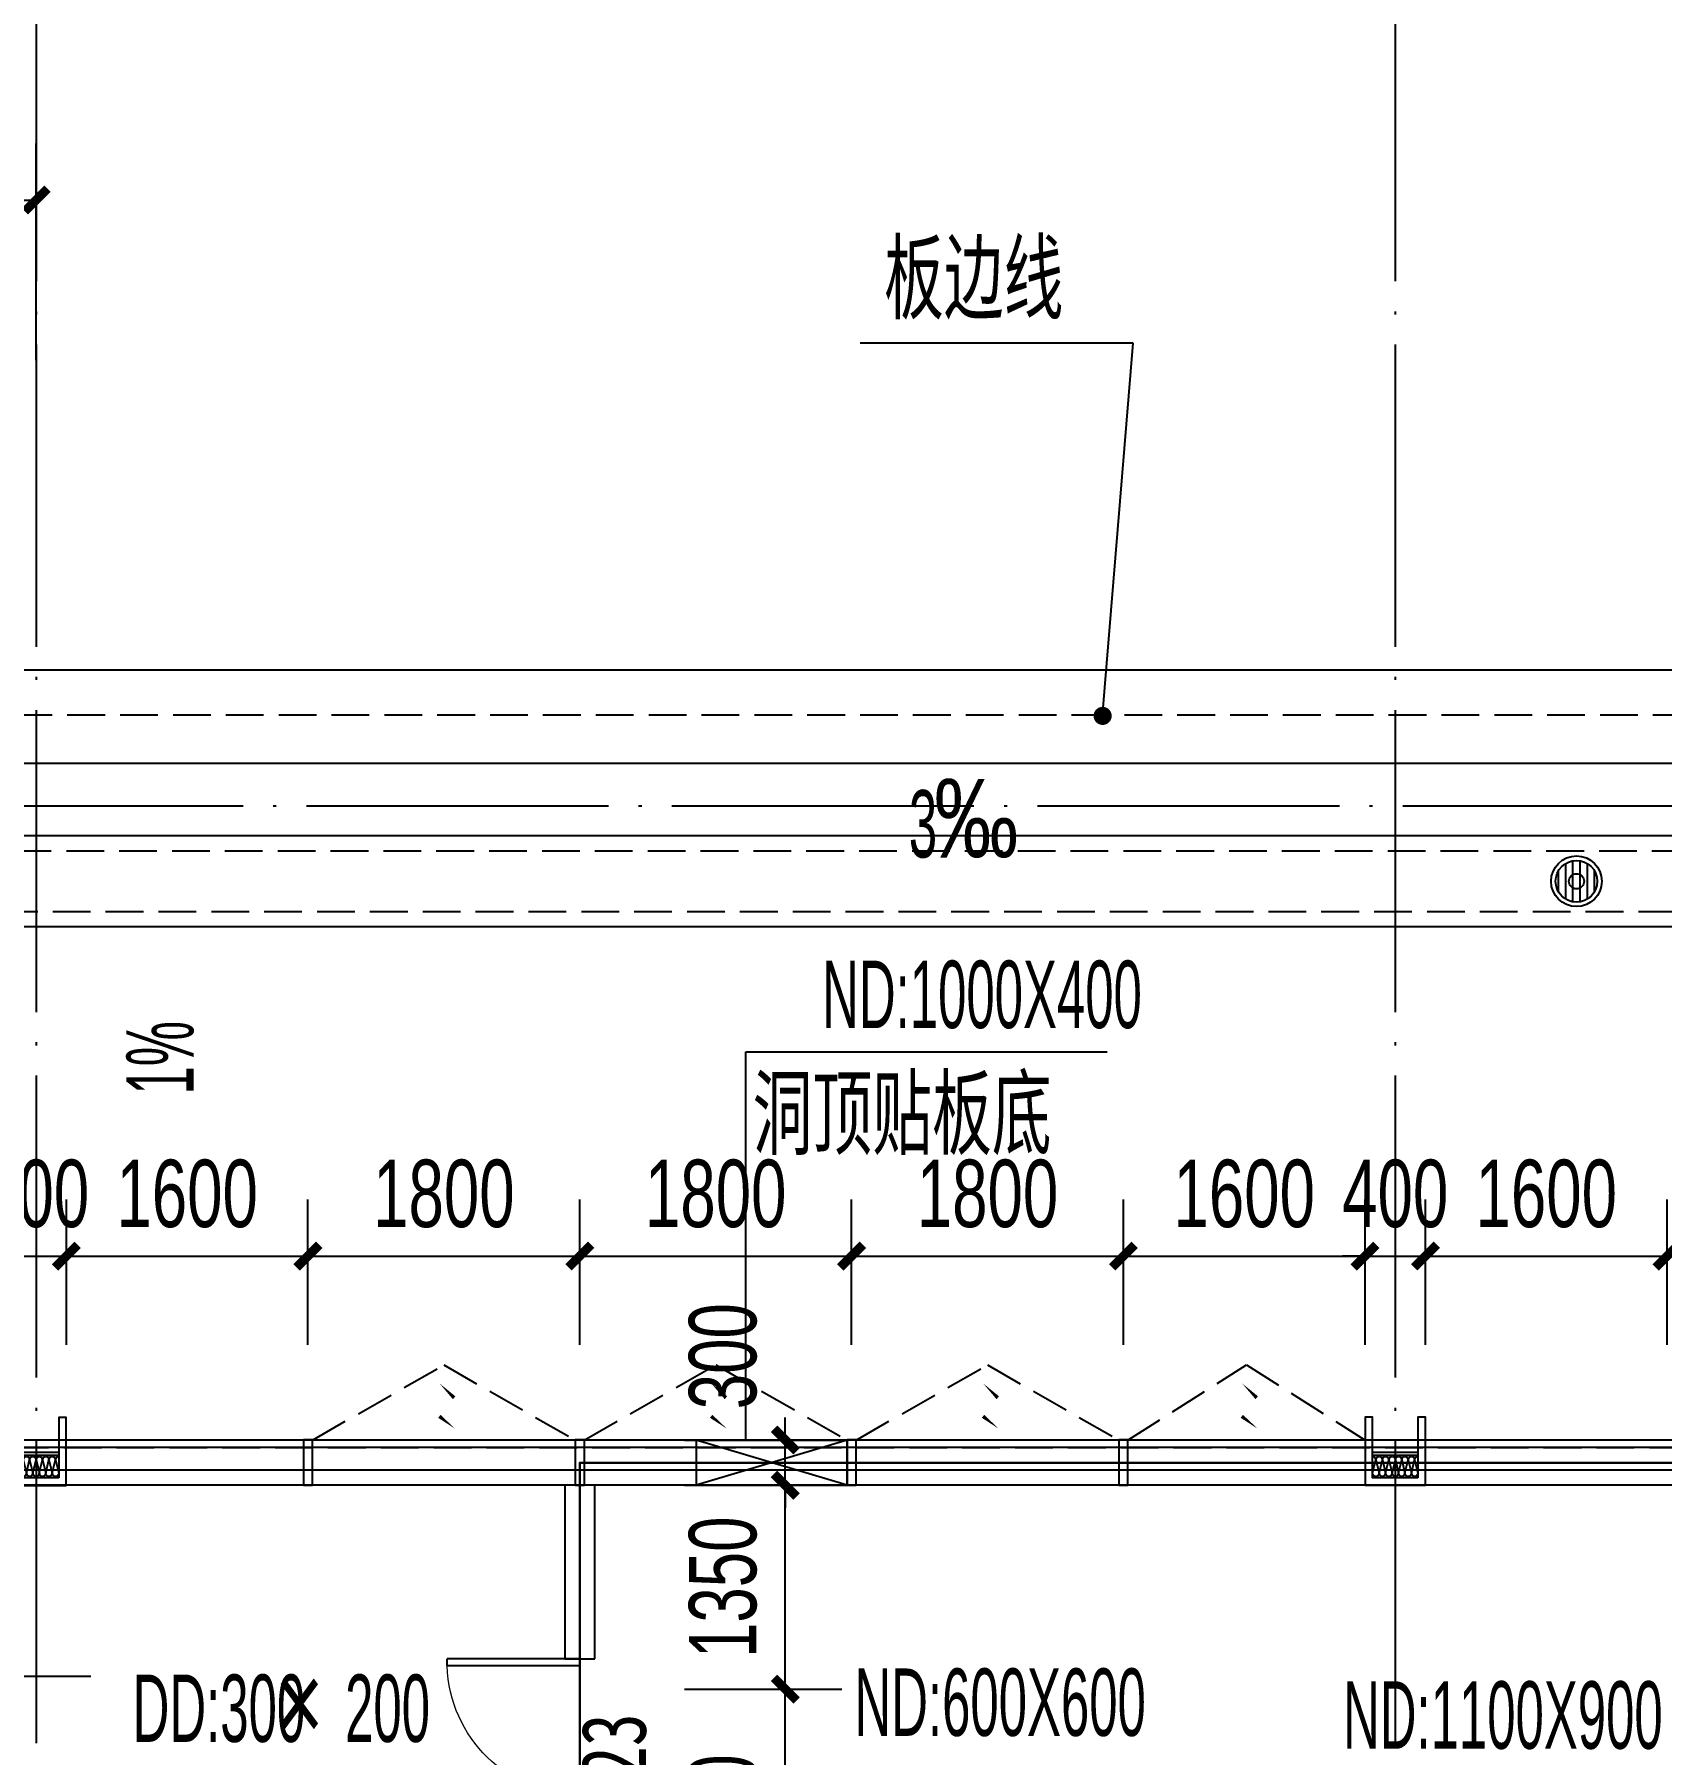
# Model space of a CAD drawing. Extents: x -409435 to 356702, y -107829 to 330904.
# Drawn here: x 32389 to 43164, y 108517 to 119908 of the extents above; entities that cross this region are included whole.
import ezdxf
from ezdxf.xclip import XClip

# ---------------------------------------------------------------- set-up
doc = ezdxf.new("R2010")
doc.units = 0
doc.header["$LTSCALE"] = 1000
doc.header["$MEASUREMENT"] = 0
doc.header["$XCLIPFRAME"] = 0
for name, pattern in [('104-14# 核心筒$0$DOTE', [2.42, 2, -0.2, 0.02, -0.2]), ('14#楼幕墙$0$DASH', [0.35, 0.25, -0.1]), ('X-104 14#平面$0$$0$DASH', [0.35, 0.25, -0.1]), ('X-104 14#平面$0$DASH', [0.35, 0.25, -0.1])]:
    doc.linetypes.add(name, pattern=pattern)
for name, color, linetype in [('01-标注_尺寸', 124, 'Continuous'), ('01-标注_符号', 200, 'Continuous'), ('02-TEXT_标注', 130, 'Continuous'), ('104-14# 核心筒$0$A_AXIS-轴线', 36, '104-14# 核心筒$0$DOTE'), ('14#楼幕墙$0$A-C_玻璃幕墙', 140, 'Continuous'), ('14#楼幕墙$0$A-C_窗', 140, 'Continuous'), ('X-104 14#平面$0$01-标注_符号', 200, 'Continuous'), ('X-104 14#平面$0$02-TEXT_标注', 130, 'Continuous'), ('X-104 14#平面$0$02-TEXT_门窗', 151, 'Continuous'), ('X-104 14#平面$0$A-C_玻璃幕墙', 140, 'Continuous'), ('X-104 14#平面$0$A-C_门', 150, 'Continuous'), ('X-104 14#平面$0$A-O_分水线', 127, 'Continuous'), ('X-104 14#平面$0$A-O_屋面', 201, 'Continuous'), ('X-104 14#平面$0$A-O_散水', 134, 'Continuous'), ('X-104 14#平面$0$A-TECH_暖通', 6, 'Continuous'), ('X-104 14#平面$0$A-TECH_结构', 21, 'Continuous'), ('X-104 14#平面$0$A_STR-砌块墙', 121, 'Continuous'), ('建-标注-文本', 254, 'Continuous'), ('建-标注-索引', 75, 'Continuous')]:
    doc.layers.add(name, color=color, linetype=linetype)
doc.layers.add('X-104 14#平面$0$000套内', color=226, linetype='Continuous', lineweight=30, plot=False)
doc.styles.add('_TCH_DIM', font='ros.shx', dxfattribs={"width": 0.8, "height": 2, "bigfont": 'jd.shx'})
doc.styles.add('_TCH_DIM_T3', font='ros.shx', dxfattribs={"width": 0.705882, "bigfont": 'jd.shx'})
doc.styles.add('X-104 14#平面$0$_TCH_DIM', font='ros.shx', dxfattribs={"width": 0.8, "bigfont": 'jd.shx'})
doc.styles.add('X-104 14#平面$0$_TCH_WINDOW', font='STXIHEI_0.TTF', dxfattribs={"width": 0.75, "height": 3.5})
doc.dimstyles.new('_TCH_ARCH&&150', dxfattribs={"dimtxt": 446.25, "dimasz": 150, "dimexe": 375, "dimexo": 450, "dimgap": 189.375, "dimtad": 1, "dimdec": 0, "dimzin": 0, "dimdsep": 46, "dimtxsty": '_TCH_DIM_T3', "dimblk": 'ARCHTICK', "dimcen": 0.09, "dimclrt": 7, "dimazin": 2, "dimtfac": 1, "dimtdec": 0, "dimtix": 1, "dimtmove": 2, "dimatfit": 3, "dimfxl": 0, "dimtolj": 1, "dimtzin": 0, "dimarcsym": 0})

# ---------------------------------------------------------------- blocks, each defined once
blk = doc.blocks.new('14#楼幕墙$0$A$C678332E3')
blk.add_lwpolyline([(0, 0), (60, 0), (60, 300), (0, 300)], close=True)
blk = doc.blocks.new('14#楼幕墙$0$$LinePat$岩棉板')
at = {"color": 0}
for p, q in [((0, -17), (12, -67)), ((12, -67), (24, -17))]:
    blk.add_line(p, q, dxfattribs=at)
for centre, start, end in [((12, -17), 0, 180), ((0, -67), 270, 0), ((24, -67), 180, 270)]:
    blk.add_arc(centre, 12, start, end, dxfattribs=at)
at = {"layer": 'Defpoints'}
blk.add_point((0, 0.1), dxfattribs=at)
at = {"layer": 'Defpoints', "color": 0}
blk.add_point((24, -84), dxfattribs=at)
blk = doc.blocks.new('*U485')
blk.add_lwpolyline([(300, 0), (0, 0), (0, 150), (300, 150)], close=True)
at = {"color": 8, "xscale": -1.785714284225998, "yscale": 1.782568518697715, "zscale": 1.782568518697715, "rotation": 180}
for p in [(0, 0), (43, 0), (86, 0), (129, 0), (171, 0), (214, 0), (257, 0)]:
    blk.add_blockref('14#楼幕墙$0$$LinePat$岩棉板', p, dxfattribs=at)
blk = doc.blocks.new('14#楼幕墙$0$A$C07E80D9E')
blk.add_lwpolyline([(-350, -50), (-50, -50), (-50, -450), (0, -450), (0, 0), (-400, 0), (-400, -450), (-350, -450)], close=True)
for points in [[(-50, -200), (-350, -200)], [(-50, -220), (-350, -220)]]:
    blk.add_lwpolyline(points)
at = {"layer": '14#楼幕墙$0$A-C_玻璃幕墙', "rotation": 180}
blk.add_blockref('*U485', (-50, -50), dxfattribs=at)
blk = doc.blocks.new('14#楼幕墙$0$A$C09283E46')
for name, p, rotation in [('14#楼幕墙$0$A$C07E80D9E', (-7347, 22751), 177.5000000000001), ('14#楼幕墙$0$A$C678332E3', (-5379, 22666), 357.5000000000006), ('14#楼幕墙$0$A$C678332E3', (-3580, 22587), 357.5000000000006), ('14#楼幕墙$0$A$C678332E3', (-1782, 22509), 357.5000000000006), ('14#楼幕墙$0$A$C07E80D9E', (1645, 22359), 177.5000000000001), ('14#楼幕墙$0$A$C678332E3', (16, 22430), 357.5000000000006)]:
    blk.add_blockref(name, p, dxfattribs=dict(rotation=rotation))
blk = doc.blocks.new('14#楼幕墙$0$A$C22714246')
at = {"linetype": '14#楼幕墙$0$DASH'}
blk.add_lwpolyline([(1740, 497), (870, 0), (0, 497)], dxfattribs=at)
at = {"layer": '14#楼幕墙$0$A-C_玻璃幕墙', "color": 1}
blk.add_lwpolyline([(899, 122, 0, 25, 0), (802, 217, 0, 0, 0), (900, 340, 25, 0, 0), (796, 422, 0, 0, 0)], format="xyseb", dxfattribs=at)
blk = doc.blocks.new('14#楼幕墙$0$ccc')
at = {"linetype": '14#楼幕墙$0$DASH'}
blk.add_lwpolyline([(1570, 497), (785, 0), (0, 497)], dxfattribs=at)
at = {"layer": '14#楼幕墙$0$A-C_玻璃幕墙', "color": 1}
blk.add_lwpolyline([(814, 122, 0, 25, 0), (717, 217, 0, 0, 0), (816, 340, 25, 0, 0), (711, 422, 0, 0, 0)], format="xyseb", dxfattribs=at)
blk = doc.blocks.new('14#楼幕墙')
at = {"layer": '14#楼幕墙$0$A-C_玻璃幕墙'}
for p, q in [((86987, 110600), (8392, 110600)), ((37830, 110550), (30630, 110550)), ((44970, 110550), (37830, 110550)), ((37830, 110400), (30630, 110400)), ((44970, 110400), (37830, 110400)), ((37830, 110300), (30630, 110300)), ((44970, 110300), (37830, 110300))]:
    blk.add_line(p, q, dxfattribs=at)
at = {"layer": '14#楼幕墙$0$A-C_玻璃幕墙', "rotation": 2.499999999999448}
blk.add_blockref('14#楼幕墙$0$A$C09283E46', (40532, 87891), dxfattribs=at)
at = {"layer": '14#楼幕墙$0$A-C_窗'}
for name, p, rotation in [('14#楼幕墙$0$A$C22714246', (35970, 111097), 180), ('14#楼幕墙$0$A$C22714246', (37770, 111097), 180), ('14#楼幕墙$0$A$C22714246', (39570, 111097), 180), ('14#楼幕墙$0$ccc', (41200, 111097), 180.0000000000018)]:
    blk.add_blockref(name, p, dxfattribs=dict(at, rotation=rotation))
blk = doc.blocks.new('104-14# 核心筒')
at = {"layer": '104-14# 核心筒$0$A_AXIS-轴线'}
for p, q in [((32400, 139633.6), (32400, 80554.9)), ((41400, 139633.6), (41400, 80554.9)), ((-9370.1, 114800), (120259.9, 114800))]:
    blk.add_line(p, q, dxfattribs=at)
blk = doc.blocks.new('X-104 14#平面$0$ydl')
h = blk.add_hatch()
h.set_pattern_fill('ANSI31', color=8, scale=30, angle=45)
h.set_pattern_definition([(90, (0, 0), (-47.625, 1e-14), [])])
edge = h.paths.add_edge_path()
edge.add_arc((0, 0), 138, 0, 360)
for radius in [168, 138]:
    blk.add_circle((0, 0), radius)
blk = doc.blocks.new('X-104 14#平面$0$d3d3d3')
blk.add_circle((-73300, 25200), 50)
at = {"layer": 'X-104 14#平面$0$A-O_分水线'}
blk.add_blockref('X-104 14#平面$0$ydl', (-73300, 25200), dxfattribs=at)
blk = doc.blocks.new('*U456')
blk.add_lwpolyline([(300, 0), (300, 1000), (0, 1000), (0, 0), (300, 0), (0, 1000), (0, 0), (300, 1000)])
blk = doc.blocks.new('X-104 14#平面$0$sdfjladfiididid')
at = {"layer": 'X-104 14#平面$0$A-TECH_暖通', "rotation": 90}
blk.add_blockref('*U456', (37770, 110300), dxfattribs=at)
blk = doc.blocks.new('X-104 14#平面$0$$DorLib2D$00000002')
for p, q in [((-0.5, 0), (-0.5, 0.4875)), ((-0.475, 0.4875), (-0.5, 0.4875)), ((-0.475, 0), (-0.475, 0.4875)), ((0.475, 0), (0.475, 0.4875)), ((0.475, 0.4875), (0.5, 0.4875)), ((0.5, 0), (0.5, 0.4875)), ((-0.5, 0), (-0.475, 0)), ((0.5, 0), (0.475, 0))]:
    blk.add_line(p, q)
at = {"lineweight": 13}
for centre, start, end in [((-0.4875, 0), 0, 88.53072), ((0.4875, 0), 91.46928, 180)]:
    blk.add_arc(centre, 0.4875, start, end, dxfattribs=at)
blk = doc.blocks.new('X-104 14#平面')
at = {"layer": 'X-104 14#平面$0$000套内'}
blk.add_lwpolyline([(23450, 85694.7), (23450, 95600), (26550, 95600), (26550, 96800), (32300, 96800), (32300, 96700), (41500, 96700), (41500, 105700), (36000, 105700), (36000, 110450), (50400, 110450), (50400, 96800), (59400, 96800), (59400, 85343.1), (40022.3, 84342.9), (40355.1, 86432.8), (23450, 85694.7)], close=True, dxfattribs=at)
at = {"layer": 'X-104 14#平面$0$01-标注_符号'}
for p, q in [((39663.4, 117863.3), (37857.3, 117863.3)), ((39462.3, 115395.3), (39663.4, 117863.3))]:
    blk.add_line(p, q, dxfattribs=at)
at = {"layer": 'X-104 14#平面$0$01-标注_符号', "const_width": 60}
blk.add_lwpolyline([(39459.9, 115365.4, 1), (39464.8, 115425.2, 1)], format="xyb", close=True, dxfattribs=at)
at = {"layer": 'X-104 14#平面$0$A-C_玻璃幕墙'}
blk.add_lwpolyline([(109062.3, 84667.9), (119297.3, 99814.5), (117562.9, 100200.5), (120741.8, 127894.6), (99426.9, 133825), (92631.2, 109400), (86987.2, 109400), (86987.2, 110600), (8392.2, 110600), (5688.7, 97881.2), (-2733.6, 99671.4), (-6009.8, 84258.3), (40178.1, 86274.9), (39845.1, 84183.6), (83845.6, 86452.5)], close=True, dxfattribs=at)
at = {"layer": 'X-104 14#平面$0$A-O_屋面', "ltscale": 5}
for points in [[(388.1, 112184.9), (-347.3, 112341.2), (366.7, 115700), (66340.6, 115700), (83503.2, 131279.7), (87317.1, 130218.6), (85640.2, 124191.5)], [(86765.5, 129728.5), (83666.6, 130590.7), (66580, 115080), (868.7, 115080), (388.1, 112818.7), (517, 112791.3), (388.1, 112184.9)]]:
    blk.add_lwpolyline(points, dxfattribs=at)
at = {"layer": 'X-104 14#平面$0$A-O_散水'}
blk.add_lwpolyline([(77377.4, 124881.5), (92161.2, 120768.3), (90528.5, 114900), (86750, 114900), (86750, 114400), (86050, 114400), (86050, 114600), (70500, 114600), (70500, 113700), (66900, 113700), (66900, 114600), (766.7, 114600), (639.2, 114000), (66300, 114000), (66300, 113100), (71100, 113100), (71100, 114000), (85450, 114000), (85450, 113800), (87350, 113800), (87350, 114300), (90984.3, 114300), (92900.1, 121185.5), (77902.5, 125358.2)], close=True, dxfattribs=at)
at = {"layer": 'X-104 14#平面$0$A-O_散水', "linetype": 'X-104 14#平面$0$DASH'}
blk.add_lwpolyline([(77464.9, 124961), (92284.4, 120837.8), (90604.5, 114800), (86850, 114800), (86850, 114300), (85950, 114300), (85950, 114500), (70600, 114500), (70600, 113600), (66800, 113600), (66800, 114500), (745.4, 114500), (660.4, 114100), (66400, 114100), (66400, 113200), (71000, 113200), (71000, 114100), (85550, 114100), (85550, 113900), (87250, 113900), (87250, 114400), (90908.4, 114400), (92776.9, 121115.9), (77815, 125278.8)], close=True, dxfattribs=at)
at = {"layer": 'X-104 14#平面$0$A-TECH_结构', "linetype": 'X-104 14#平面$0$$0$DASH'}
blk.add_lwpolyline([(120414.6, 127674.3), (99635.5, 133455.6), (96317.6, 121532.1), (85624.2, 124507.3), (87140.3, 129956.4), (83582.3, 130946.3), (66456.4, 115400), (609.3, 115400), (8.3, 112572.3), (4214.3, 111678.3), (1409.8, 98484.1), (-2502.5, 99315.7), (-5635.8, 84574.9), (40532.1, 86590.6), (40199.6, 84502.3), (83848.5, 86753.1), (108910.7, 84979.4), (118802, 99617.3), (117234.1, 99966.3)], close=True, dxfattribs=at)
blk.add_lwpolyline([(1461.8, 98728.5), (5727.2, 97821.9), (8432.6, 110550), (86937.2, 110550), (86937.2, 109350), (92677.4, 109350)], dxfattribs=at)
at = {"layer": 'X-104 14#平面$0$A_STR-砌块墙'}
for p, q in [((35900, 110300), (35900, 109150)), ((36100, 110300), (35900, 110300)), ((36100, 109150), (36100, 110300)), ((35900, 109150), (36100, 109150))]:
    blk.add_line(p, q, dxfattribs=at)
ref = blk.add_blockref('104-14# 核心筒', (0, 0))
XClip(ref).set_block_clipping_path([(-38664.3623821461, -25500), (139216.5485069363, 330900)])
for name, p in [('14#楼幕墙', (0, 0)), ('X-104 14#平面$0$sdfjladfiididid', (0, 0)), ('X-104 14#平面$0$d3d3d3', (115900, 89100))]:
    blk.add_blockref(name, p)
at = {"layer": 'X-104 14#平面$0$A-C_门'}
ref = blk.add_blockref('X-104 14#平面$0$$DorLib2D$00000002', (36000, 108250), dxfattribs=dict(at, xscale=-1800, yscale=1800, zscale=200, rotation=89.99999999999805))
ref.add_attrib('A', 'BM1823', (36437.5, 107480.1), dxfattribs={"layer": 'X-104 14#平面$0$02-TEXT_门窗', "height": 428.14, "rotation": 90, "style": 'X-104 14#平面$0$_TCH_WINDOW', "width": 0.75})
at = {"layer": 'X-104 14#平面$0$02-TEXT_标注', "style": 'X-104 14#平面$0$_TCH_DIM', "width": 0.8}
blk.add_text('板边线', height=520.93, dxfattribs=at).set_placement((38014.8, 118020.8))
blk = doc.blocks.new('ddcc')
at = {"layer": '02-TEXT_标注', "style": '_TCH_DIM'}
for s, height, width, p in [('DD:300', 446.2, 0.564706, (33039, 108601)), ('×', 521, 0.8, (33980, 108601)), ('200', 446.2, 0.564706, (34446, 108601))]:
    blk.add_text(s, height=height, dxfattribs=dict(at, width=width)).set_placement(p)
blk = doc.blocks.new('sjdfadsfiididdi')
at = {"layer": '建-标注-索引'}
for p, q in [((37100, 110600), (37100, 113171)), ((37100, 113171), (39493, 113171))]:
    blk.add_line(p, q, dxfattribs=at)
at = {"layer": '建-标注-文本', "style": '_TCH_DIM'}
for s, height, width, p in [('ND:1000X400', 446.25, 0.564706, (37605, 113328)), ('洞顶贴板底', 520.9, 0.8, (37145, 112488)), ('ND:600X600', 446.2, 0.564706, (37819, 108641)), ('ND:1100X900', 446.25, 0.564706, (41054, 108556))]:
    blk.add_text(s, height=height, dxfattribs=dict(at, width=width)).set_placement(p)
blk = doc.blocks.new('_ArchTick')
at = {"color": 0, "linetype": 'ByBlock', "const_width": 0.4}
blk.add_lwpolyline([(-0.5, -0.5), (0.5, 0.5)], dxfattribs=at)
blk = doc.blocks.new('*D719')
at = {"layer": '01-标注_尺寸', "color": 0, "lineweight": -2, "transparency": 16777216}
for p, q in [((43200, 111230), (43200, 112193)), ((45000, 111230), (45000, 112193)), ((43200, 111818), (45000, 111818))]:
    blk.add_line(p, q, dxfattribs=at)
at = {"layer": 'Defpoints', "color": 0, "transparency": 16777216}
for p in [(45000, 111818), (43200, 110780), (45000, 110780)]:
    blk.add_point(p, dxfattribs=at)
at = {"layer": '01-标注_尺寸', "color": 0, "lineweight": -2, "transparency": 16777216, "xscale": 150, "yscale": 150, "zscale": 150, "rotation": 180}
blk.add_blockref('_ArchTick', (43200, 111818), dxfattribs=at)
at = {"layer": '01-标注_尺寸', "color": 0, "lineweight": -2, "transparency": 16777216, "xscale": 150, "yscale": 150, "zscale": 150}
blk.add_blockref('_ArchTick', (45000, 111818), dxfattribs=at)
at = {"layer": '01-标注_尺寸', "color": 7, "transparency": 16777216, "insert": (44100, 112230), "char_height": 446.2, "attachment_point": 5, "style": '_TCH_DIM_T3'}
blk.add_mtext('\\A1;1800', dxfattribs=at)
blk = doc.blocks.new('*D720')
at = {"layer": '01-标注_尺寸', "color": 0, "lineweight": -2, "transparency": 16777216}
for p, q in [((41600, 111230), (41600, 112193)), ((43200, 111230), (43200, 112193)), ((41600, 111818), (43200, 111818))]:
    blk.add_line(p, q, dxfattribs=at)
at = {"layer": 'Defpoints', "color": 0, "transparency": 16777216}
for p in [(43200, 111818), (41600, 110780), (43200, 110780)]:
    blk.add_point(p, dxfattribs=at)
at = {"layer": '01-标注_尺寸', "color": 0, "lineweight": -2, "transparency": 16777216, "xscale": 150, "yscale": 150, "zscale": 150, "rotation": 180}
blk.add_blockref('_ArchTick', (41600, 111818), dxfattribs=at)
at = {"layer": '01-标注_尺寸', "color": 0, "lineweight": -2, "transparency": 16777216, "xscale": 150, "yscale": 150, "zscale": 150}
blk.add_blockref('_ArchTick', (43200, 111818), dxfattribs=at)
at = {"layer": '01-标注_尺寸', "color": 7, "transparency": 16777216, "insert": (42400, 112230), "char_height": 446.2, "attachment_point": 5, "style": '_TCH_DIM_T3'}
blk.add_mtext('\\A1;1600', dxfattribs=at)
blk = doc.blocks.new('*D721')
at = {"layer": '01-标注_尺寸', "color": 0, "lineweight": -2, "transparency": 16777216}
for p, q in [((41200, 111230), (41200, 112193)), ((41600, 111230), (41600, 112193)), ((41200, 111818), (41050, 111818)), ((41200, 111818), (41600, 111818)), ((41600, 111818), (41750, 111818))]:
    blk.add_line(p, q, dxfattribs=at)
at = {"layer": 'Defpoints', "color": 0, "transparency": 16777216}
for p in [(41600, 111818), (41200, 110780), (41600, 110780)]:
    blk.add_point(p, dxfattribs=at)
at = {"layer": '01-标注_尺寸', "color": 0, "lineweight": -2, "transparency": 16777216, "xscale": 150, "yscale": 150, "zscale": 150}
blk.add_blockref('_ArchTick', (41200, 111818), dxfattribs=at)
at = {"layer": '01-标注_尺寸', "color": 0, "lineweight": -2, "transparency": 16777216, "xscale": 150, "yscale": 150, "zscale": 150, "rotation": 180}
blk.add_blockref('_ArchTick', (41600, 111818), dxfattribs=at)
at = {"layer": '01-标注_尺寸', "color": 7, "transparency": 16777216, "insert": (41400, 112230), "char_height": 446.2, "attachment_point": 5, "style": '_TCH_DIM_T3'}
blk.add_mtext('\\A1;400', dxfattribs=at)
blk = doc.blocks.new('*D722')
at = {"layer": '01-标注_尺寸', "color": 0, "lineweight": -2, "transparency": 16777216}
for p, q in [((39600, 111230), (39600, 112193)), ((41200, 111230), (41200, 112193)), ((39600, 111818), (41200, 111818))]:
    blk.add_line(p, q, dxfattribs=at)
at = {"layer": 'Defpoints', "color": 0, "transparency": 16777216}
for p in [(41200, 111818), (39600, 110780), (41200, 110780)]:
    blk.add_point(p, dxfattribs=at)
at = {"layer": '01-标注_尺寸', "color": 0, "lineweight": -2, "transparency": 16777216, "xscale": 150, "yscale": 150, "zscale": 150, "rotation": 180}
blk.add_blockref('_ArchTick', (39600, 111818), dxfattribs=at)
at = {"layer": '01-标注_尺寸', "color": 0, "lineweight": -2, "transparency": 16777216, "xscale": 150, "yscale": 150, "zscale": 150}
blk.add_blockref('_ArchTick', (41200, 111818), dxfattribs=at)
at = {"layer": '01-标注_尺寸', "color": 7, "transparency": 16777216, "insert": (40400, 112230), "char_height": 446.2, "attachment_point": 5, "style": '_TCH_DIM_T3'}
blk.add_mtext('\\A1;1600', dxfattribs=at)
blk = doc.blocks.new('*D723')
at = {"layer": '01-标注_尺寸', "color": 0, "lineweight": -2, "transparency": 16777216}
for p, q in [((37800, 111230), (37800, 112193)), ((39600, 111230), (39600, 112193)), ((37800, 111818), (39600, 111818))]:
    blk.add_line(p, q, dxfattribs=at)
at = {"layer": 'Defpoints', "color": 0, "transparency": 16777216}
for p in [(39600, 111818), (37800, 110780), (39600, 110780)]:
    blk.add_point(p, dxfattribs=at)
at = {"layer": '01-标注_尺寸', "color": 0, "lineweight": -2, "transparency": 16777216, "xscale": 150, "yscale": 150, "zscale": 150, "rotation": 180}
blk.add_blockref('_ArchTick', (37800, 111818), dxfattribs=at)
at = {"layer": '01-标注_尺寸', "color": 0, "lineweight": -2, "transparency": 16777216, "xscale": 150, "yscale": 150, "zscale": 150}
blk.add_blockref('_ArchTick', (39600, 111818), dxfattribs=at)
at = {"layer": '01-标注_尺寸', "color": 7, "transparency": 16777216, "insert": (38700, 112230), "char_height": 446.2, "attachment_point": 5, "style": '_TCH_DIM_T3'}
blk.add_mtext('\\A1;1800', dxfattribs=at)
blk = doc.blocks.new('*D724')
at = {"layer": '01-标注_尺寸', "color": 0, "lineweight": -2, "transparency": 16777216}
for p, q in [((36000, 111230), (36000, 112193)), ((37800, 111230), (37800, 112193)), ((36000, 111818), (37800, 111818))]:
    blk.add_line(p, q, dxfattribs=at)
at = {"layer": 'Defpoints', "color": 0, "transparency": 16777216}
for p in [(37800, 111818), (36000, 110780), (37800, 110780)]:
    blk.add_point(p, dxfattribs=at)
at = {"layer": '01-标注_尺寸', "color": 0, "lineweight": -2, "transparency": 16777216, "xscale": 150, "yscale": 150, "zscale": 150, "rotation": 180}
blk.add_blockref('_ArchTick', (36000, 111818), dxfattribs=at)
at = {"layer": '01-标注_尺寸', "color": 0, "lineweight": -2, "transparency": 16777216, "xscale": 150, "yscale": 150, "zscale": 150}
blk.add_blockref('_ArchTick', (37800, 111818), dxfattribs=at)
at = {"layer": '01-标注_尺寸', "color": 7, "transparency": 16777216, "insert": (36900, 112230), "char_height": 446.2, "attachment_point": 5, "style": '_TCH_DIM_T3'}
blk.add_mtext('\\A1;1800', dxfattribs=at)
blk = doc.blocks.new('*D725')
at = {"layer": '01-标注_尺寸', "color": 0, "lineweight": -2, "transparency": 16777216}
for p, q in [((34200, 111230), (34200, 112193)), ((36000, 111230), (36000, 112193)), ((34200, 111818), (36000, 111818))]:
    blk.add_line(p, q, dxfattribs=at)
at = {"layer": 'Defpoints', "color": 0, "transparency": 16777216}
for p in [(36000, 111818), (34200, 110780), (36000, 110780)]:
    blk.add_point(p, dxfattribs=at)
at = {"layer": '01-标注_尺寸', "color": 0, "lineweight": -2, "transparency": 16777216, "xscale": 150, "yscale": 150, "zscale": 150, "rotation": 180}
blk.add_blockref('_ArchTick', (34200, 111818), dxfattribs=at)
at = {"layer": '01-标注_尺寸', "color": 0, "lineweight": -2, "transparency": 16777216, "xscale": 150, "yscale": 150, "zscale": 150}
blk.add_blockref('_ArchTick', (36000, 111818), dxfattribs=at)
at = {"layer": '01-标注_尺寸', "color": 7, "transparency": 16777216, "insert": (35100, 112230), "char_height": 446.2, "attachment_point": 5, "style": '_TCH_DIM_T3'}
blk.add_mtext('\\A1;1800', dxfattribs=at)
blk = doc.blocks.new('*D726')
at = {"layer": '01-标注_尺寸', "color": 0, "lineweight": -2, "transparency": 16777216}
for p, q in [((32600, 111230), (32600, 112193)), ((34200, 111230), (34200, 112193)), ((32600, 111818), (34200, 111818))]:
    blk.add_line(p, q, dxfattribs=at)
at = {"layer": 'Defpoints', "color": 0, "transparency": 16777216}
for p in [(34200, 111818), (32600, 110780), (34200, 110780)]:
    blk.add_point(p, dxfattribs=at)
at = {"layer": '01-标注_尺寸', "color": 0, "lineweight": -2, "transparency": 16777216, "xscale": 150, "yscale": 150, "zscale": 150, "rotation": 180}
blk.add_blockref('_ArchTick', (32600, 111818), dxfattribs=at)
at = {"layer": '01-标注_尺寸', "color": 0, "lineweight": -2, "transparency": 16777216, "xscale": 150, "yscale": 150, "zscale": 150}
blk.add_blockref('_ArchTick', (34200, 111818), dxfattribs=at)
at = {"layer": '01-标注_尺寸', "color": 7, "transparency": 16777216, "insert": (33400, 112230), "char_height": 446.2, "attachment_point": 5, "style": '_TCH_DIM_T3'}
blk.add_mtext('\\A1;1600', dxfattribs=at)
blk = doc.blocks.new('*D727')
at = {"layer": '01-标注_尺寸', "color": 0, "lineweight": -2, "transparency": 16777216}
for p, q in [((32200, 111230), (32200, 112193)), ((32600, 111230), (32600, 112193)), ((32200, 111818), (32050, 111818)), ((32200, 111818), (32600, 111818)), ((32600, 111818), (32750, 111818))]:
    blk.add_line(p, q, dxfattribs=at)
at = {"layer": 'Defpoints', "color": 0, "transparency": 16777216}
for p in [(32600, 111818), (32200, 110780), (32600, 110780)]:
    blk.add_point(p, dxfattribs=at)
at = {"layer": '01-标注_尺寸', "color": 0, "lineweight": -2, "transparency": 16777216, "xscale": 150, "yscale": 150, "zscale": 150}
blk.add_blockref('_ArchTick', (32200, 111818), dxfattribs=at)
at = {"layer": '01-标注_尺寸', "color": 0, "lineweight": -2, "transparency": 16777216, "xscale": 150, "yscale": 150, "zscale": 150, "rotation": 180}
blk.add_blockref('_ArchTick', (32600, 111818), dxfattribs=at)
at = {"layer": '01-标注_尺寸', "color": 7, "transparency": 16777216, "insert": (32400, 112230), "char_height": 446.2, "attachment_point": 5, "style": '_TCH_DIM_T3'}
blk.add_mtext('\\A1;400', dxfattribs=at)
blk = doc.blocks.new('*D772')
at = {"layer": '01-标注_尺寸', "color": 0, "lineweight": -2, "transparency": 16777216}
for p, q in [((30600, 117750), (30600, 119186)), ((32400, 117750), (32400, 119186)), ((30600, 118811), (32400, 118811))]:
    blk.add_line(p, q, dxfattribs=at)
at = {"layer": 'Defpoints', "color": 0, "transparency": 16777216}
for p in [(32400, 118811), (30600, 117300), (32400, 117300)]:
    blk.add_point(p, dxfattribs=at)
at = {"layer": '01-标注_尺寸', "color": 0, "lineweight": -2, "transparency": 16777216, "xscale": 150, "yscale": 150, "zscale": 150, "rotation": 180}
blk.add_blockref('_ArchTick', (30600, 118811), dxfattribs=at)
at = {"layer": '01-标注_尺寸', "color": 0, "lineweight": -2, "transparency": 16777216, "xscale": 150, "yscale": 150, "zscale": 150}
blk.add_blockref('_ArchTick', (32400, 118811), dxfattribs=at)
at = {"layer": '01-标注_尺寸', "color": 7, "transparency": 16777216, "insert": (31500, 119223), "char_height": 446.2, "attachment_point": 5, "style": '_TCH_DIM_T3'}
blk.add_mtext('\\A1;1800', dxfattribs=at)
blk = doc.blocks.new('*D1320')
at = {"layer": '01-标注_尺寸', "color": 0, "lineweight": -2, "transparency": 16777216}
for p, q in [((36694, 108950), (37736, 108950)), ((37361, 107150), (37361, 108950)), ((36694, 107150), (37736, 107150))]:
    blk.add_line(p, q, dxfattribs=at)
at = {"layer": 'Defpoints', "color": 0, "transparency": 16777216}
for p in [(36244, 108950), (37361, 108950), (36244, 107150)]:
    blk.add_point(p, dxfattribs=at)
at = {"layer": '01-标注_尺寸', "color": 0, "lineweight": -2, "transparency": 16777216, "xscale": 150, "yscale": 150, "zscale": 150}
for p, rotation in [((37361, 108950), 90), ((37361, 107150), 270)]:
    blk.add_blockref('_ArchTick', p, dxfattribs=dict(at, rotation=rotation))
at = {"layer": '01-标注_尺寸', "color": 7, "transparency": 16777216, "insert": (36949, 108050), "char_height": 446.2, "attachment_point": 5, "rotation": 90, "style": '_TCH_DIM_T3'}
blk.add_mtext('\\A1;1800', dxfattribs=at)
blk = doc.blocks.new('*D1321')
at = {"layer": '01-标注_尺寸', "color": 0, "lineweight": -2, "transparency": 16777216}
for p, q in [((36694, 110300), (37736, 110300)), ((37361, 108950), (37361, 110300)), ((36694, 108950), (37736, 108950))]:
    blk.add_line(p, q, dxfattribs=at)
at = {"layer": 'Defpoints', "color": 0, "transparency": 16777216}
for p in [(36244, 110300), (37361, 110300), (36244, 108950)]:
    blk.add_point(p, dxfattribs=at)
at = {"layer": '01-标注_尺寸', "color": 0, "lineweight": -2, "transparency": 16777216, "xscale": 150, "yscale": 150, "zscale": 150}
for p, rotation in [((37361, 110300), 90), ((37361, 108950), 270)]:
    blk.add_blockref('_ArchTick', p, dxfattribs=dict(at, rotation=rotation))
at = {"layer": '01-标注_尺寸', "color": 7, "transparency": 16777216, "insert": (36949, 109625), "char_height": 446.2, "attachment_point": 5, "rotation": 90, "style": '_TCH_DIM_T3'}
blk.add_mtext('\\A1;1350', dxfattribs=at)
blk = doc.blocks.new('*D1322')
at = {"layer": '01-标注_尺寸', "color": 0, "lineweight": -2, "transparency": 16777216}
for p, q in [((37361, 110600), (37361, 110750)), ((36694, 110600), (37736, 110600)), ((37361, 110300), (37361, 110600)), ((36694, 110300), (37736, 110300)), ((37361, 110300), (37361, 110150))]:
    blk.add_line(p, q, dxfattribs=at)
at = {"layer": 'Defpoints', "color": 0, "transparency": 16777216}
for p in [(36244, 110600), (37361, 110600), (36244, 110300)]:
    blk.add_point(p, dxfattribs=at)
at = {"layer": '01-标注_尺寸', "color": 0, "lineweight": -2, "transparency": 16777216, "xscale": 150, "yscale": 150, "zscale": 150}
for p, rotation in [((37361, 110600), 270), ((37361, 110300), 90)]:
    blk.add_blockref('_ArchTick', p, dxfattribs=dict(at, rotation=rotation))
at = {"layer": '01-标注_尺寸', "color": 7, "transparency": 16777216, "insert": (36949, 111155), "char_height": 446.2, "attachment_point": 5, "rotation": 90, "style": '_TCH_DIM_T3'}
blk.add_mtext('\\A1;300', dxfattribs=at)

msp = doc.modelspace()

# ---------------------------------------------------------------- linework, layer by layer
at = {"layer": '01-标注_符号'}
msp.add_line((30356.7, 109037.2), (32762.7, 109037.2), dxfattribs=at)
for points in [[(37904.6, 114300, 0, 0, 0), (38490.5, 114300, 120, 0, 0), (38940.5, 114300, 0, 0, 0)], [(33600, 112663.6, 0, 0, 0), (33600, 112955.5, 120, 0, 0), (33600, 113405.5, 0, 0, 0)]]:
    msp.add_lwpolyline(points, format="xyseb", dxfattribs=at)

# ---------------------------------------------------------------- block references
for name in ['X-104 14#平面', 'ddcc', 'sjdfadsfiididdi']:
    msp.add_blockref(name, (0, 0))

# ---------------------------------------------------------------- texts
at = {"layer": '02-TEXT_标注', "style": '_TCH_DIM'}
for s, height, width, p in [('‰', 520.9, 0.8, (38347, 114457.5)), ('3', 446.2, 0.564706, (38179, 114457.5))]:
    msp.add_text(s, height=height, dxfattribs=dict(at, width=width)).set_placement(p)
at = {"layer": '02-TEXT_标注', "style": '_TCH_DIM', "width": 0.564706}
msp.add_text('1%%%', height=446.25, rotation=90, dxfattribs=at).set_placement((33442.5, 112887.6))

# ---------------------------------------------------------------- dimensions: what is measured, and where the dimension line sits
at = {"layer": '01-标注_尺寸'}
for p1, p2, distance, picture, middle in [((30600, 117300), (32400, 117300), 1510.8, '*D772', (31500, 119223.3)), ((32200, 110779.9), (32600, 110779.9), 1037.7, '*D727', (32400, 112230.2)), ((32600, 110779.9), (34200, 110779.9), 1037.7, '*D726', (33400, 112230.2)), ((34200, 110779.9), (36000, 110779.9), 1037.7, '*D725', (35100, 112230.2)), ((36000, 110779.9), (37800, 110779.9), 1037.7, '*D724', (36900, 112230.2)), ((37800, 110779.9), (39600, 110779.9), 1037.7, '*D723', (38700, 112230.2)), ((39600, 110779.9), (41200, 110779.9), 1037.7, '*D722', (40400, 112230.2)), ((41200, 110779.9), (41600, 110779.9), 1037.7, '*D721', (41400, 112230.2)), ((41600, 110779.9), (43200, 110779.9), 1037.7, '*D720', (42400, 112230.2)), ((43200, 110779.9), (45000, 110779.9), 1037.7, '*D719', (44100, 112230.2)), ((36244.4, 108950), (36244.4, 110300), -1117, '*D1321', (36948.9, 109625)), ((36244.4, 107150), (36244.4, 108950), -1117, '*D1320', (36948.9, 108050))]:
    dim = msp.add_aligned_dim(p1=p1, p2=p2, distance=distance, dimstyle='_TCH_ARCH&&150', dxfattribs=at)
    dim.commit()
    dim.dimension.update_dxf_attribs({"geometry": picture, "text_midpoint": middle})
dim = msp.add_linear_dim(base=(37361.4, 110600), p1=(36244.4, 110300), p2=(36244.4, 110600), angle=90, dimstyle='_TCH_ARCH&&150', dxfattribs=at)
dim.commit()
dim.dimension.update_dxf_attribs({"geometry": '*D1322', "text_midpoint": (36948.9, 111155), "dimtype": 161})

doc.saveas('drawing.dxf')
